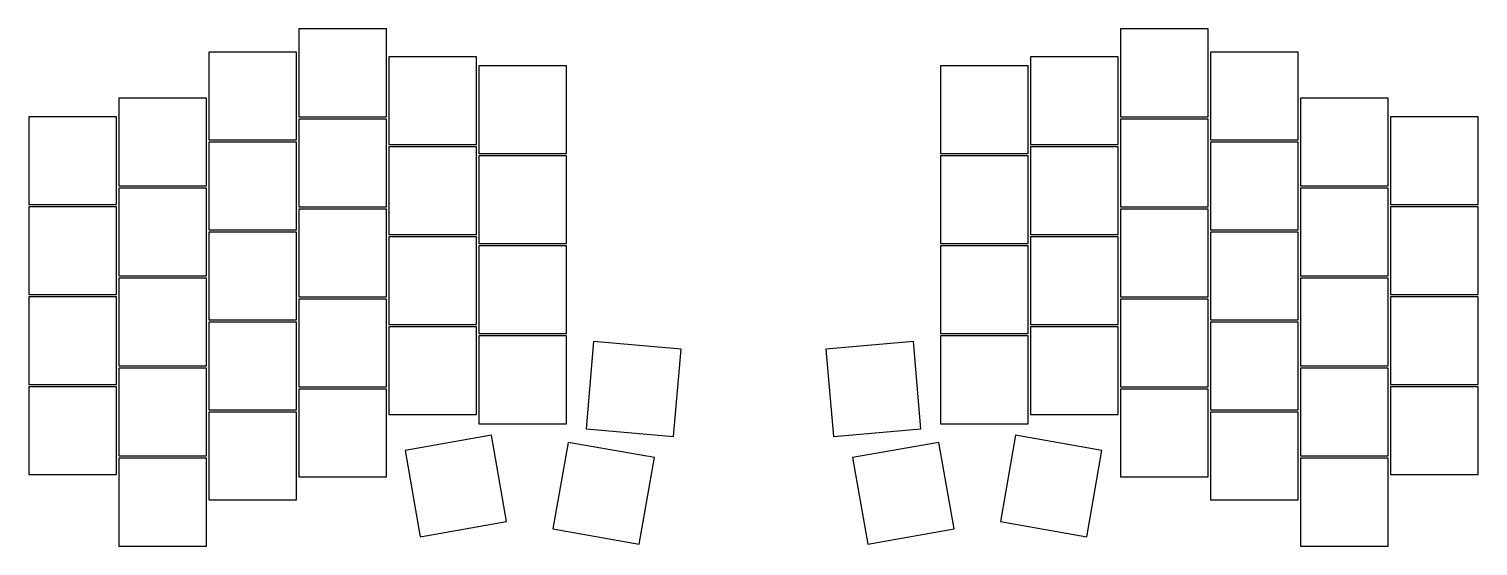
# Model space of a CAD drawing. Header units: millimetres. Extents: x 40 to 354, y -206 to -94.
import ezdxf

# ---------------------------------------------------------------- set-up
doc = ezdxf.new("R2010")
doc.units = ezdxf.units.MM

msp = doc.modelspace()

# ---------------------------------------------------------------- linework, layer by layer
for p, q in [((118, -93.5), (99, -93.5)), ((99, -93.5), (99, -112.5)), ((118, -112.5), (118, -93.5)), ((296, -93.5), (277, -93.5)), ((277, -93.5), (277, -112.5)), ((296, -112.5), (296, -93.5)), ((98.5, -98.5), (79.5, -98.5)), ((79.5, -98.5), (79.5, -117.5)), ((98.5, -117.5), (98.5, -98.5)), ((137.5, -99.5), (118.5, -99.5)), ((118.5, -99.5), (118.5, -118.5)), ((137.5, -118.5), (137.5, -99.5)), ((276.5, -99.5), (257.5, -99.5)), ((257.5, -99.5), (257.5, -118.5)), ((276.5, -118.5), (276.5, -99.5)), ((315.5, -98.5), (296.5, -98.5)), ((296.5, -98.5), (296.5, -117.5)), ((315.5, -117.5), (315.5, -98.5)), ((157, -101.5), (138, -101.5)), ((138, -101.5), (138, -120.5)), ((157, -120.5), (157, -101.5)), ((257, -101.5), (238, -101.5)), ((238, -101.5), (238, -120.5)), ((257, -120.5), (257, -101.5)), ((79, -108.5), (60, -108.5)), ((60, -108.5), (60, -127.5)), ((79, -127.5), (79, -108.5)), ((335, -108.5), (316, -108.5)), ((316, -108.5), (316, -127.5)), ((335, -127.5), (335, -108.5)), ((59.5, -112.5), (40.5, -112.5)), ((40.5, -112.5), (40.5, -131.5)), ((59.5, -131.5), (59.5, -112.5)), ((99, -112.5), (118, -112.5)), ((118, -113), (99, -113)), ((99, -113), (99, -132)), ((118, -132), (118, -113)), ((277, -112.5), (296, -112.5)), ((296, -113), (277, -113)), ((277, -113), (277, -132)), ((296, -132), (296, -113)), ((354.5, -112.5), (335.5, -112.5)), ((335.5, -112.5), (335.5, -131.5)), ((354.5, -131.5), (354.5, -112.5)), ((79.5, -117.5), (98.5, -117.5)), ((98.5, -118), (79.5, -118)), ((79.5, -118), (79.5, -137)), ((98.5, -137), (98.5, -118)), ((118.5, -118.5), (137.5, -118.5)), ((137.5, -119), (118.5, -119)), ((118.5, -119), (118.5, -138)), ((137.5, -138), (137.5, -119)), ((257.5, -118.5), (276.5, -118.5)), ((276.5, -119), (257.5, -119)), ((257.5, -119), (257.5, -138)), ((276.5, -138), (276.5, -119)), ((296.5, -117.5), (315.5, -117.5)), ((315.5, -118), (296.5, -118)), ((296.5, -118), (296.5, -137)), ((315.5, -137), (315.5, -118)), ((138, -120.5), (157, -120.5)), ((157, -121), (138, -121)), ((138, -121), (138, -140)), ((157, -140), (157, -121)), ((238, -120.5), (257, -120.5)), ((257, -121), (238, -121)), ((238, -121), (238, -140)), ((257, -140), (257, -121)), ((60, -127.5), (79, -127.5)), ((79, -128), (60, -128)), ((60, -128), (60, -147)), ((79, -147), (79, -128)), ((316, -127.5), (335, -127.5)), ((335, -128), (316, -128)), ((316, -128), (316, -147)), ((335, -147), (335, -128)), ((40.5, -131.5), (59.5, -131.5)), ((335.5, -131.5), (354.5, -131.5)), ((59.5, -132), (40.5, -132)), ((40.5, -132), (40.5, -151)), ((59.5, -151), (59.5, -132)), ((99, -132), (118, -132)), ((118, -132.5), (99, -132.5)), ((99, -132.5), (99, -151.5)), ((118, -151.5), (118, -132.5)), ((277, -132), (296, -132)), ((296, -132.5), (277, -132.5)), ((277, -132.5), (277, -151.5)), ((296, -151.5), (296, -132.5)), ((354.5, -132), (335.5, -132)), ((335.5, -132), (335.5, -151)), ((354.5, -151), (354.5, -132)), ((79.5, -137), (98.5, -137)), ((98.5, -137.5), (79.5, -137.5)), ((79.5, -137.5), (79.5, -156.5)), ((98.5, -156.5), (98.5, -137.5)), ((118.5, -138), (137.5, -138)), ((257.5, -138), (276.5, -138)), ((296.5, -137), (315.5, -137)), ((315.5, -137.5), (296.5, -137.5)), ((296.5, -137.5), (296.5, -156.5)), ((315.5, -156.5), (315.5, -137.5)), ((137.5, -138.5), (118.5, -138.5)), ((118.5, -138.5), (118.5, -157.5)), ((137.5, -157.5), (137.5, -138.5)), ((138, -140), (157, -140)), ((157, -140.5), (138, -140.5)), ((138, -140.5), (138, -159.5)), ((157, -159.5), (157, -140.5)), ((238, -140), (257, -140)), ((257, -140.5), (238, -140.5)), ((238, -140.5), (238, -159.5)), ((257, -159.5), (257, -140.5)), ((276.5, -138.5), (257.5, -138.5)), ((257.5, -138.5), (257.5, -157.5)), ((276.5, -157.5), (276.5, -138.5)), ((60, -147), (79, -147)), ((79, -147.5), (60, -147.5)), ((60, -147.5), (60, -166.5)), ((79, -166.5), (79, -147.5)), ((316, -147), (335, -147)), ((335, -147.5), (316, -147.5)), ((316, -147.5), (316, -166.5)), ((335, -166.5), (335, -147.5)), ((40.5, -151), (59.5, -151)), ((59.5, -151.5), (40.5, -151.5)), ((40.5, -151.5), (40.5, -170.5)), ((59.5, -170.5), (59.5, -151.5)), ((99, -151.5), (118, -151.5)), ((118, -152), (99, -152)), ((99, -152), (99, -171)), ((118, -171), (118, -152)), ((277, -151.5), (296, -151.5)), ((296, -152), (277, -152)), ((277, -152), (277, -171)), ((296, -171), (296, -152)), ((335.5, -151), (354.5, -151)), ((354.5, -151.5), (335.5, -151.5)), ((335.5, -151.5), (335.5, -170.5)), ((354.5, -170.5), (354.5, -151.5)), ((79.5, -156.5), (98.5, -156.5)), ((98.5, -157), (79.5, -157)), ((79.5, -157), (79.5, -176)), ((98.5, -176), (98.5, -157)), ((296.5, -156.5), (315.5, -156.5)), ((315.5, -157), (296.5, -157)), ((296.5, -157), (296.5, -176)), ((315.5, -176), (315.5, -157)), ((118.5, -157.5), (137.5, -157.5)), ((137.5, -158), (118.5, -158)), ((118.5, -158), (118.5, -177)), ((137.5, -177), (137.5, -158)), ((138, -159.5), (157, -159.5)), ((157, -160), (138, -160)), ((138, -160), (138, -179)), ((157, -179), (157, -160)), ((238, -159.5), (257, -159.5)), ((257, -160), (238, -160)), ((238, -160), (238, -179)), ((257, -179), (257, -160)), ((257.5, -157.5), (276.5, -157.5)), ((276.5, -158), (257.5, -158)), ((257.5, -158), (257.5, -177)), ((276.5, -177), (276.5, -158)), ((162.86, -161.21), (161.21, -180.14)), ((181.79, -162.86), (162.86, -161.21)), ((180.14, -181.79), (181.79, -162.86)), ((232.14, -161.21), (213.21, -162.86)), ((213.21, -162.86), (214.86, -181.79)), ((233.79, -180.14), (232.14, -161.21)), ((60, -166.5), (79, -166.5)), ((79, -167), (60, -167)), ((60, -167), (60, -186)), ((79, -186), (79, -167)), ((316, -166.5), (335, -166.5)), ((335, -167), (316, -167)), ((316, -167), (316, -186)), ((335, -186), (335, -167)), ((40.5, -170.5), (59.5, -170.5)), ((59.5, -171), (40.5, -171)), ((40.5, -171), (40.5, -190)), ((59.5, -190), (59.5, -171)), ((99, -171), (118, -171)), ((118, -171.5), (99, -171.5)), ((99, -171.5), (99, -190.5)), ((118, -190.5), (118, -171.5)), ((277, -171), (296, -171)), ((296, -171.5), (277, -171.5)), ((277, -171.5), (277, -190.5)), ((296, -190.5), (296, -171.5)), ((335.5, -170.5), (354.5, -170.5)), ((354.5, -171), (335.5, -171)), ((335.5, -171), (335.5, -190)), ((354.5, -190), (354.5, -171)), ((79.5, -176), (98.5, -176)), ((98.5, -176.5), (79.5, -176.5)), ((79.5, -176.5), (79.5, -195.5)), ((98.5, -195.5), (98.5, -176.5)), ((118.5, -177), (137.5, -177)), ((257.5, -177), (276.5, -177)), ((296.5, -176), (315.5, -176)), ((315.5, -176.5), (296.5, -176.5)), ((296.5, -176.5), (296.5, -195.5)), ((315.5, -195.5), (315.5, -176.5)), ((140.71, -181.49), (121.99, -184.79)), ((138, -179), (157, -179)), ((144.01, -200.21), (140.71, -181.49)), ((161.21, -180.14), (180.14, -181.79)), ((214.86, -181.79), (233.79, -180.14)), ((238, -179), (257, -179)), ((254.29, -181.49), (250.99, -200.21)), ((273.01, -184.79), (254.29, -181.49)), ((121.99, -184.79), (125.29, -203.51)), ((157.33, -183.06), (154.03, -201.77)), ((176.04, -186.36), (157.33, -183.06)), ((237.67, -183.06), (218.96, -186.36)), ((240.97, -201.77), (237.67, -183.06)), ((269.71, -203.51), (273.01, -184.79)), ((60, -186), (79, -186)), ((79, -186.5), (60, -186.5)), ((60, -186.5), (60, -205.5)), ((79, -205.5), (79, -186.5)), ((172.74, -205.07), (176.04, -186.36)), ((218.96, -186.36), (222.26, -205.07)), ((316, -186), (335, -186)), ((335, -186.5), (316, -186.5)), ((316, -186.5), (316, -205.5)), ((335, -205.5), (335, -186.5)), ((40.5, -190), (59.5, -190)), ((99, -190.5), (118, -190.5)), ((277, -190.5), (296, -190.5)), ((335.5, -190), (354.5, -190)), ((79.5, -195.5), (98.5, -195.5)), ((296.5, -195.5), (315.5, -195.5)), ((125.29, -203.51), (144.01, -200.21)), ((250.99, -200.21), (269.71, -203.51)), ((154.03, -201.77), (172.74, -205.07)), ((222.26, -205.07), (240.97, -201.77)), ((60, -205.5), (79, -205.5)), ((316, -205.5), (335, -205.5))]:
    msp.add_line(p, q)

doc.saveas('drawing.dxf')
